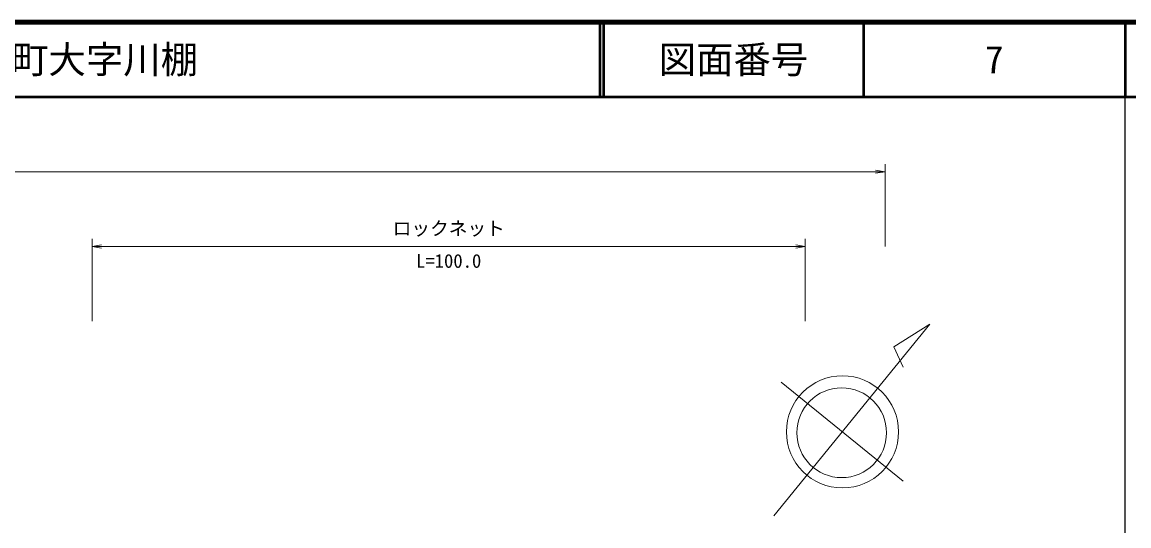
# Model space of a CAD drawing. Units: millimetres at full size, sheet at 1:1000; details may follow other scales. Extents: x 40000 to 680000, y 20000 to 380000.
# Drawn here: x 431506 to 579500, y 312632 to 380000 of the extents above; entities that cross this region are included whole.
import ezdxf
from ezdxf.enums import TextEntityAlignment as Align

# ---------------------------------------------------------------- set-up
doc = ezdxf.new("R2010")
doc.units = ezdxf.units.MM
doc.header["$LTSCALE"] = 1000
for name, color, linetype, lineweight in [('M-BGD', 7, 'Continuous', 13), ('M-BMK-SRVR', 3, 'Continuous', 13), ('M-STR-HTXT', 7, 'Continuous', 13), ('M-TTL', 2, 'Continuous', 140), ('M-TTL-BAND', 7, 'Continuous', 25), ('M-TTL-LINE', 7, 'Continuous', 50)]:
    doc.layers.add(name, color=color, linetype=linetype, lineweight=lineweight)
doc.layers.add('M-TTL-TXT', color=7, linetype='Continuous')
doc.styles.add('ＭＳ ゴシック', font='')
doc.styles.get('ＭＳ ゴシック').set_extended_font_data('MS Gothic')

# ---------------------------------------------------------------- blocks, each defined once
blk = doc.blocks.new('open_arrow')
at = {"color": 0, "linetype": 'Continuous', "lineweight": -2}
blk.add_lwpolyline([(7.5, 1.25), (0, 0), (7.5, -1.25)], dxfattribs=at)

msp = doc.modelspace()

# ---------------------------------------------------------------- linework, layer by layer
at = {"layer": 'M-BGD'}
msp.add_open_spline([(378043, 316745), (378390, 316723), (378512, 316698), (378807, 316633), (379380, 316505), (379667, 316311), (380188, 316041), (380688, 315781), (380950, 315592), (381382, 315230), (381910, 314789), (382110, 314438), (382618, 313974), (383169, 313470), (383505, 313216), (384103, 312769), (384689, 312331), (385008, 312067), (385640, 311699), (386405, 311255), (386875, 311081), (387697, 310754), (388768, 310328), (389380, 310108), (390491, 309799), (391297, 309574), (391757, 309474), (392578, 309311), (393632, 309101), (394253, 309130), (395289, 308843), (396216, 308586), (396697, 308318), (397574, 307919), (398421, 307533), (398848, 307217), (399703, 306849), (400510, 306502), (400971, 306321), (401811, 306060), (403062, 305670), (403775, 305478), (405062, 305229), (406260, 304997), (406939, 304885), (408157, 304793), (409213, 304712), (409813, 304658), (410867, 304751), (412109, 304861), (412810, 304976), (414004, 305333), (415223, 305698), (415853, 306057), (417036, 306527), (417634, 306764), (417934, 307010), (418563, 307140), (419076, 307246), (419379, 307234), (419903, 307213), (420599, 307184), (421000, 307119), (421658, 306891), (422069, 306748), (422232, 306521), (422551, 306226), (423650, 305211), (424103, 304471), (424930, 303225), (425620, 302184), (425733, 301449), (426280, 300327), (426880, 299096), (427096, 298332), (427869, 297201), (428709, 295972), (429300, 295367), (430330, 294293), (430931, 293666), (431397, 293451), (432002, 292828), (432277, 292546), (432452, 292400), (432667, 292070), (432839, 291806), (432980, 291656), (433020, 291343), (433081, 290862), (432938, 290589), (432823, 290118), (432635, 289352), (432454, 288945), (432241, 288186), (431949, 287141), (431735, 286565), (431545, 285496), (431428, 284833), (431343, 284456), (431348, 283782), (431354, 283056), (431371, 282637), (431556, 281934), (431770, 281119), (431984, 280674), (432449, 279971), (433001, 279136), (433504, 278810), (434277, 278174), (435342, 277297), (436024, 276912), (437206, 276201), (438343, 275516), (439005, 275175), (440176, 274549), (441773, 273697), (442688, 273256), (444309, 272452), (446711, 271260), (448091, 270661), (450479, 269440), (451084, 269130), (451429, 268965), (452009, 268611), (452599, 268250), (452796, 268105), (453469, 267609)], degree=3, knots=[0, 0, 0, 0, 1, 1, 1, 2, 2, 2, 3, 3, 3, 4, 4, 4, 5, 5, 5, 6, 6, 6, 7, 7, 7, 8, 8, 8, 9, 9, 9, 10, 10, 10, 11, 11, 11, 12, 12, 12, 13, 13, 13, 14, 14, 14, 15, 15, 15, 16, 16, 16, 17, 17, 17, 18, 18, 18, 19, 19, 19, 20, 20, 20, 21, 21, 21, 22, 22, 22, 23, 23, 23, 24, 24, 24, 25, 25, 25, 26, 26, 26, 27, 27, 27, 28, 28, 28, 29, 29, 29, 30, 30, 30, 31, 31, 31, 32, 32, 32, 33, 33, 33, 34, 34, 34, 35, 35, 35, 36, 36, 36, 37, 37, 37, 38, 38, 38, 39, 39, 39, 40, 40, 40, 41, 41, 41, 42, 42, 42, 42], dxfattribs=at)
at = {"layer": 'M-BMK-SRVR'}
for p, q in [((532022, 313981), (552863, 339609)), ((552863, 339609), (548072, 336580)), ((548072, 336580), (549304, 333844)), ((533024, 331857), (549319, 318606))]:
    msp.add_line(p, q, dxfattribs=at)
for centre, radius in [((541204, 325205), 7501), ((541098, 325088), 6000)]:
    msp.add_circle(centre, radius, dxfattribs=at)
at = {"layer": 'M-STR-HTXT'}
for p, q in [((290422, 360000), (546890, 360000)), ((546890, 350000), (546890, 361000)), ((440857, 340000), (440857, 351000)), ((536229, 340000), (536229, 351000)), ((440857, 350000), (536229, 350000))]:
    msp.add_line(p, q, dxfattribs=at)
at = {"layer": 'M-TTL'}
msp.add_line((680000, 380000), (40000, 380000), dxfattribs=at)
at = {"layer": 'M-TTL-BAND'}
msp.add_line((579000, 20000), (579000, 370000), dxfattribs=at)
at = {"layer": 'M-TTL-LINE'}
for p, q in [((508747, 380000), (508747, 370000)), ((509247, 380000), (509247, 370000)), ((543997, 380000), (543997, 370000)), ((579000, 380000), (579000, 370000)), ((40000, 370000), (680000, 370000))]:
    msp.add_line(p, q, dxfattribs=at)

# ---------------------------------------------------------------- block references
at = {"layer": 'M-STR-HTXT', "xscale": 167, "yscale": 167, "rotation": 180}
for p in [(546890, 360000), (536229, 350000)]:
    msp.add_blockref('open_arrow', p, dxfattribs=at)
at = {"layer": 'M-STR-HTXT', "xscale": 167, "yscale": 167}
msp.add_blockref('open_arrow', (440857, 350000), dxfattribs=at)

# ---------------------------------------------------------------- texts
at = {"layer": 'M-STR-HTXT', "style": 'ＭＳ ゴシック'}
for s, p in [('ロックネット', (488556, 350944)), ('L=100.0', (488543, 346598))]:
    msp.add_text(s, height=1833, dxfattribs=at).set_placement(p, align=Align.BOTTOM_CENTER)
at = {"layer": 'M-TTL-TXT', "style": 'ＭＳ ゴシック'}
msp.add_text('下関市豊浦町大字川棚', height=3666, dxfattribs=at).set_placement((405024, 375000), align=Align.MIDDLE_LEFT)
for s, p in [('図面番号', (526622, 375000)), ('7', (561497, 375000))]:
    msp.add_text(s, height=3666, dxfattribs=at).set_placement(p, align=Align.MIDDLE_CENTER)

doc.saveas('drawing.dxf')
